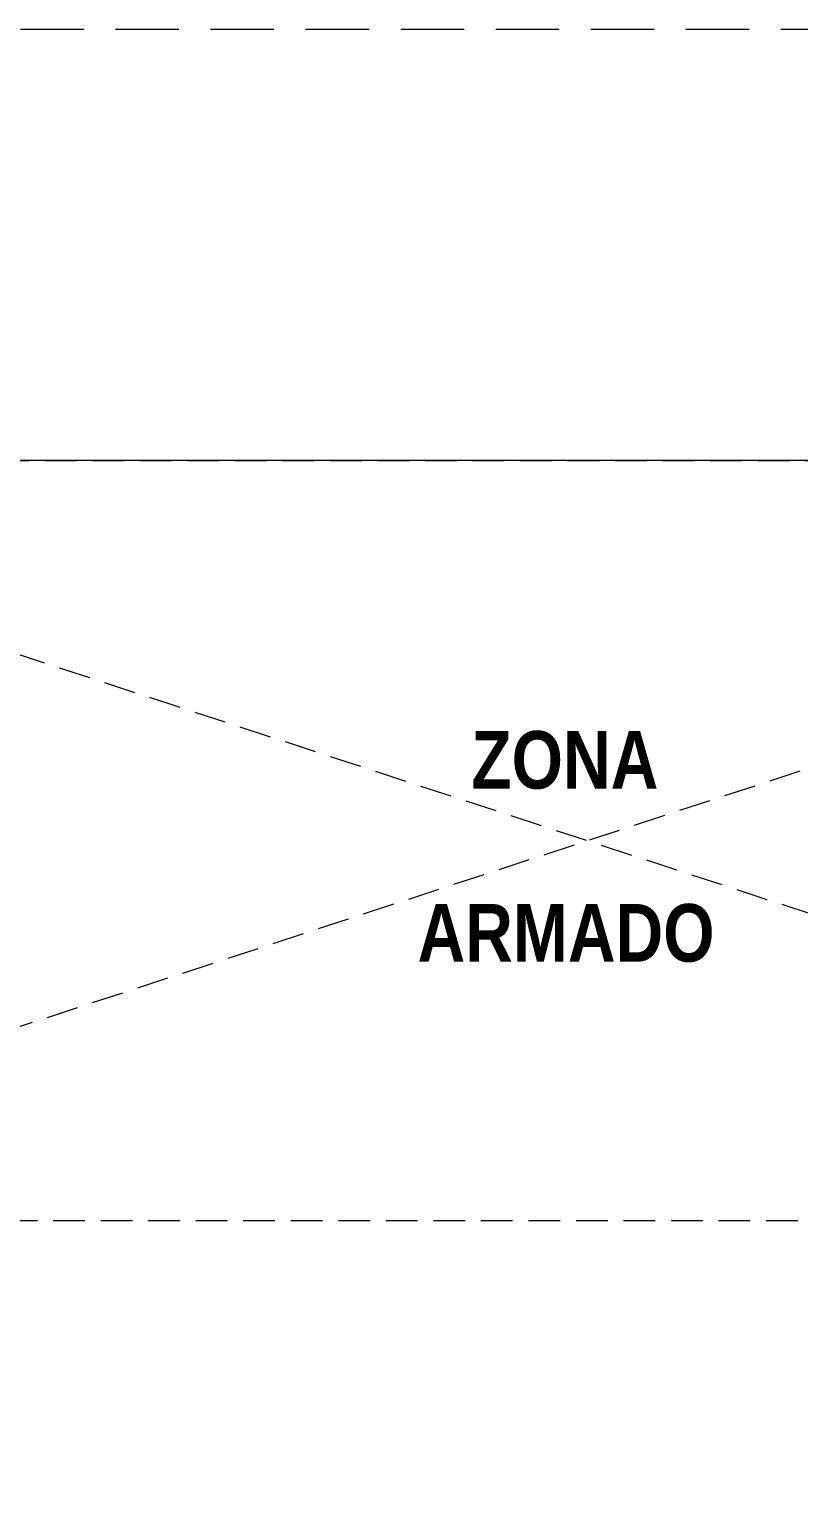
# Model space of a CAD drawing. Header units: millimetres. Extents: x 1010 to 1494, y -119 to 564.
# Drawn here: x 1343.51 to 1349.58, y 485.57 to 497.15 of the extents above; entities that cross this region are included whole.
import ezdxf

# ---------------------------------------------------------------- set-up
doc = ezdxf.new("R2010")
doc.units = ezdxf.units.MM
doc.linetypes.add('HIDDEN', pattern=[0.375, 0.25, -0.125])
for name, color, linetype, lineweight in [('10', 7, 'Continuous', 9), ('20', 6, 'Continuous', 9), ('80', 1, 'Continuous', 9), ('MALLA ESLABONADA', 6, 'FENCELINE1', 9)]:
    doc.layers.add(name, color=color, linetype=linetype, lineweight=lineweight)
doc.styles.add('SUB', font='ARIALNB.TTF', dxfattribs={"oblique": 30})
doc.linetypes.add('FENCELINE1', pattern='A,0.25,-0.1,[133,ltypeshp.shx,S=0.1,R=0,X=-0.1,Y=0],-0.1,1', length=1.45)

msp = doc.modelspace()

# ---------------------------------------------------------------- linework, layer by layer
at = {"layer": '10', "color": 30, "linetype": 'HIDDEN', "true_color": 0xf26722}
for p, q in [((1338.75667, 493.74268), (1357.07258, 493.74268)), ((1338.75667, 493.74268), (1357.07258, 487.74268)), ((1357.07258, 493.74268), (1338.75667, 487.74268))]:
    msp.add_line(p, q, dxfattribs=at)
msp.add_lwpolyline([(1357.07258, 493.74268), (1357.07258, 487.74268), (1338.75667, 487.74268), (1338.75667, 493.74268)], dxfattribs=at)
at = {"layer": '80', "color": 3, "linetype": 'HIDDEN', "ltscale": 2}
msp.add_lwpolyline([(1337.43945, 497.14714), (1370.15728, 497.14714), (1370.15728, 465.95905), (1337.43945, 465.95905)], close=True, dxfattribs=at)
at = {"layer": 'MALLA ESLABONADA', "color": 1}
msp.add_line((1367.48806, 493.74268), (1338.75667, 493.74268), dxfattribs=at)

# ---------------------------------------------------------------- texts
at = {"layer": '20', "style": 'SUB'}
for s, p in [('ZONA ', (1346.99617, 491.15364)), ('ARMADO', (1346.57225, 489.78814))]:
    msp.add_text(s, height=0.454905, dxfattribs=at).set_placement(p)

doc.saveas('drawing.dxf')
